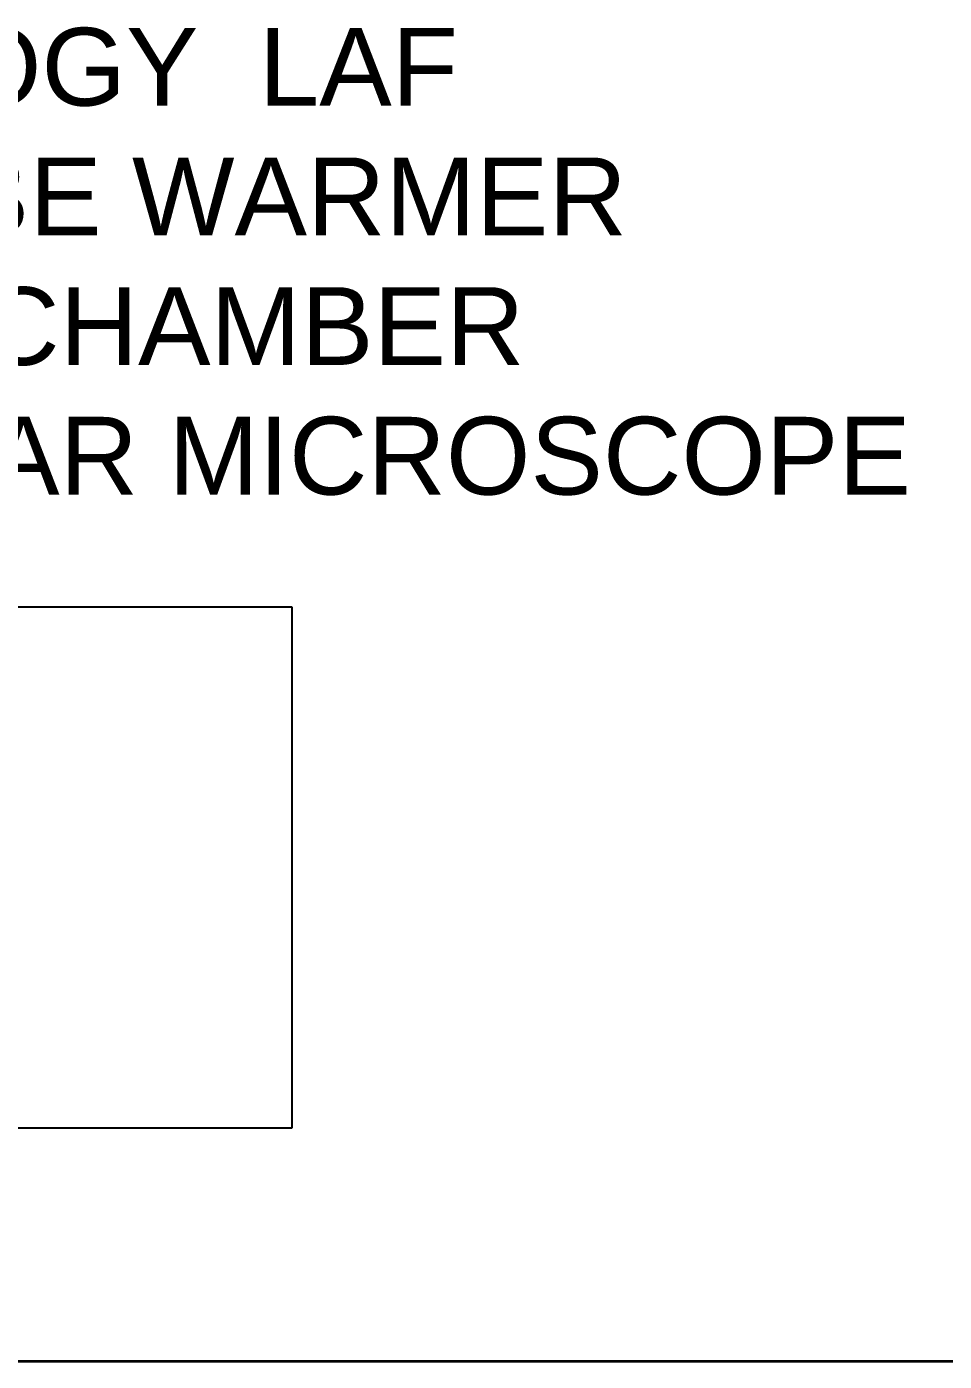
# Model space of a CAD drawing. Extents: x 2733443 to 3206532, y -1516114 to -1264405.
# Drawn here: x 2991816 to 2992996, y -1501933 to -1500218 of the extents above; entities that cross this region are included whole.
import ezdxf

# ---------------------------------------------------------------- set-up
doc = ezdxf.new("R2010")
doc.units = 0
doc.header["$MEASUREMENT"] = 0
doc.linetypes.add('1', pattern=[0, 0, 0])
doc.layers.get('0').update_dxf_attribs({"color": 250, "linetype": '1'})
doc.layers.add('fun-text', color=250, linetype='Continuous')
doc.layers.add('furniture', color=33, linetype='Continuous')
doc.layers.add('WALL', color=7, linetype='1', lineweight=35)
doc.styles.add('ARIAL', font='arial.ttf')

# ---------------------------------------------------------------- blocks, each defined once
blk = doc.blocks.new('EQUIPMENT')
at = {"layer": 'furniture'}
for p, q in [((-40415.93263128353, 1199.831205340568), (-39435.93263128353, 1199.831205340568)), ((-39435.93263128353, 1199.831205340568), (-39435.93263128353, 529.831205340568)), ((-39435.93263128353, 529.831205340568), (-40415.93263128353, 529.831205340568))]:
    blk.add_line(p, q, dxfattribs=at)
at = {"layer": 'fun-text', "lineweight": -3, "insert": (-40448.66344366875, 1944.377631130163), "char_height": 100, "attachment_point": 1, "style": 'ARIAL'}
blk.add_mtext_dynamic_manual_height_columns('ANDROLOGY  LAF\\PTEST TUBE WARMER\\PMAKLER CHAMBER\\PBINOCULAR MICROSCOPE', width=1847.048965018243, gutter_width=1375, heights=[0], dxfattribs=at)

msp = doc.modelspace()

# ---------------------------------------------------------------- linework, layer by layer
at = {"layer": 'WALL'}
msp.add_line((2990673.349107048, -1501933.435907623), (2995113.265021107, -1501933.435907622), dxfattribs=at)

# ---------------------------------------------------------------- block references
at = {"color": 240, "true_color": 0xed1f24}
msp.add_blockref('EQUIPMENT', (3031593.180935166, -1502163.435907622), dxfattribs=at)

doc.saveas('drawing.dxf')
